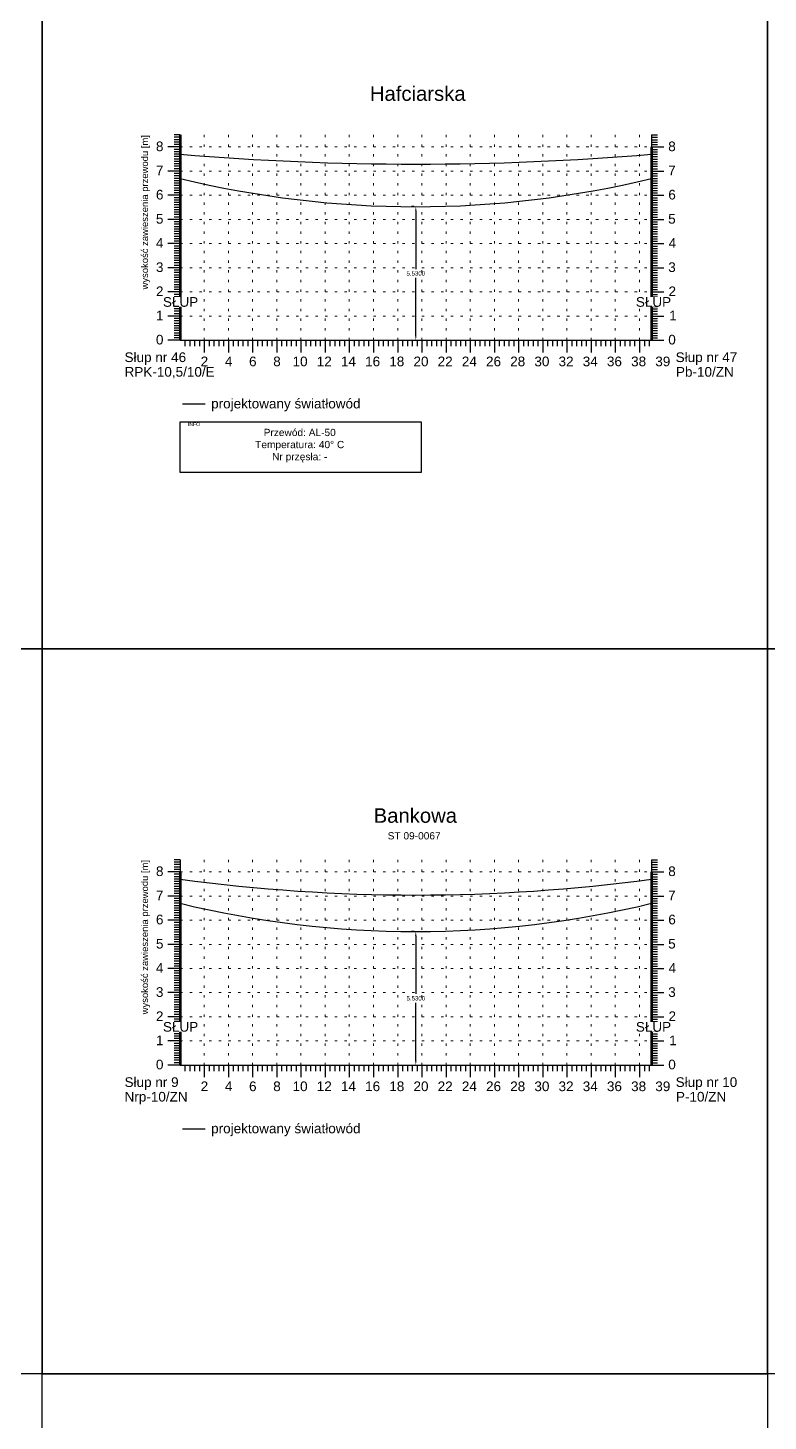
# Model space of a CAD drawing. Header units: metres. Extents: x -155 to 1812, y 681 to 886.
# Drawn here: x 834 to 864.6, y 768.6 to 826.2 of the extents above; entities that cross this region are included whole.
import ezdxf

# ---------------------------------------------------------------- set-up
doc = ezdxf.new("R2010")
doc.units = ezdxf.units.M
doc.header["$MEASUREMENT"] = 0
doc.linetypes.add('ACAD_ISO07W100', pattern=[3, 0, -3])
doc.styles.get("Standard").update_dxf_attribs({"font": 'arial.ttf'})
doc.dimstyles.get("Standard").update_dxf_attribs({"dimtxt": 0.18, "dimasz": 0.18, "dimexe": 0.18, "dimexo": 0.0625, "dimgap": 0.09, "dimtad": 0, "dimtih": 1, "dimtoh": 1, "dimdec": 4, "dimzin": 0, "dimdsep": 46, "dimtxsty": 'Standard', "dimcen": 0.09, "dimadec": 0, "dimazin": 0, "dimtfac": 1, "dimtdec": 4, "dimtofl": 0, "dimtmove": 0, "dimatfit": 3, "dimfxl": 1, "dimtolj": 1, "dimtzin": 0, "dimarcsym": 0})

# ---------------------------------------------------------------- blocks, each defined once
blk = doc.blocks.new('*D337')
at = {"color": 0, "lineweight": -2}
for p, q in [((849.938, 818.828), (849.82, 818.828)), ((850, 818.648), (850, 816.245)), ((850, 813.478), (850, 815.881)), ((842.913, 813.298), (850.18, 813.298))]:
    blk.add_line(p, q, dxfattribs=at)
at = {"color": 0}
for points in [[(850.03, 818.648), (849.97, 818.648), (850, 818.828)], [(849.97, 813.478), (850.03, 813.478), (850, 813.298)]]:
    blk.add_solid(points, dxfattribs=at)
at = {"layer": 'Defpoints', "color": 0}
for p in [(850, 818.828), (842.85, 813.298), (850, 813.298)]:
    blk.add_point(p, dxfattribs=at)
at = {"color": 0, "lineweight": 25, "insert": (850, 816.063), "char_height": 0.18, "attachment_point": 5}
blk.add_mtext('\\A1;5.5300', dxfattribs=at)
blk = doc.blocks.new('*D341')
at = {"color": 0, "lineweight": -2}
for p, q in [((849.938, 788.828), (849.82, 788.828)), ((850, 788.648), (850, 786.245)), ((850, 783.478), (850, 785.881)), ((842.913, 783.298), (850.18, 783.298))]:
    blk.add_line(p, q, dxfattribs=at)
at = {"color": 0}
for points in [[(850.03, 788.648), (849.97, 788.648), (850, 788.828)], [(849.97, 783.478), (850.03, 783.478), (850, 783.298)]]:
    blk.add_solid(points, dxfattribs=at)
at = {"layer": 'Defpoints', "color": 0}
for p in [(850, 788.828), (842.85, 783.298), (850, 783.298)]:
    blk.add_point(p, dxfattribs=at)
at = {"color": 0, "lineweight": 25, "insert": (850, 786.063), "char_height": 0.18, "attachment_point": 5}
blk.add_mtext('\\A1;5.5300', dxfattribs=at)

msp = doc.modelspace()

# ---------------------------------------------------------------- linework, layer by layer
for p, q in [((840.25039, 821.79803), (840.00039, 821.79803)), ((840.25039, 821.69803), (840.00039, 821.69803)), ((840.25039, 821.79803), (840.25039, 813.29803)), ((859.75039, 821.79803), (859.75039, 813.29803)), ((859.75039, 821.79803), (860.00039, 821.79803)), ((859.75039, 821.69803), (860.00039, 821.69803)), ((840.25039, 821.29803), (839.75039, 821.29803)), ((840.25039, 821.29803), (839.75039, 821.29803)), ((840.25039, 821.59803), (840.00039, 821.59803)), ((840.25039, 821.49803), (840.00039, 821.49803)), ((840.25039, 821.39803), (840.00039, 821.39803)), ((840.25039, 821.19803), (840.00039, 821.19803)), ((859.75039, 821.59803), (860.00039, 821.59803)), ((859.75039, 821.49803), (860.00039, 821.49803)), ((859.75039, 821.39803), (860.00039, 821.39803)), ((859.75039, 821.29803), (860.25039, 821.29803)), ((859.75039, 821.29803), (860.25039, 821.29803)), ((859.75039, 821.19803), (860.00039, 821.19803)), ((840.25039, 821.09803), (840.00039, 821.09803)), ((840.25039, 820.99803), (840.00039, 820.99803)), ((840.25039, 820.89803), (840.00039, 820.89803)), ((840.25039, 820.79803), (840.00039, 820.79803)), ((840.25039, 820.69803), (840.00039, 820.69803)), ((840.25039, 820.59803), (840.00039, 820.59803)), ((859.75039, 821.09803), (860.00039, 821.09803)), ((859.75039, 820.99803), (860.00039, 820.99803)), ((859.75039, 820.89803), (860.00039, 820.89803)), ((859.75039, 820.79803), (860.00039, 820.79803)), ((859.75039, 820.69803), (860.00039, 820.69803)), ((859.75039, 820.59803), (860.00039, 820.59803)), ((840.25039, 820.29803), (839.75039, 820.29803)), ((840.25039, 820.29803), (839.75039, 820.29803)), ((840.25039, 820.49803), (840.00039, 820.49803)), ((840.25039, 820.39803), (840.00039, 820.39803)), ((840.25039, 820.19803), (840.00039, 820.19803)), ((840.25039, 820.09803), (840.00039, 820.09803)), ((840.25039, 819.99803), (840.00039, 819.99803)), ((859.75039, 820.49803), (860.00039, 820.49803)), ((859.75039, 820.39803), (860.00039, 820.39803)), ((859.75039, 820.29803), (860.25039, 820.29803)), ((859.75039, 820.29803), (860.25039, 820.29803)), ((859.75039, 820.19803), (860.00039, 820.19803)), ((859.75039, 820.09803), (860.00039, 820.09803)), ((859.75039, 819.99803), (860.00039, 819.99803)), ((840.25039, 819.89803), (840.00039, 819.89803)), ((840.25039, 819.79803), (840.00039, 819.79803)), ((840.25039, 819.69803), (840.00039, 819.69803)), ((840.25039, 819.59803), (840.00039, 819.59803)), ((840.25039, 819.49803), (840.00039, 819.49803)), ((840.25039, 819.39803), (840.00039, 819.39803)), ((859.75039, 819.89803), (860.00039, 819.89803)), ((859.75039, 819.79803), (860.00039, 819.79803)), ((859.75039, 819.69803), (860.00039, 819.69803)), ((859.75039, 819.59803), (860.00039, 819.59803)), ((859.75039, 819.49803), (860.00039, 819.49803)), ((859.75039, 819.39803), (860.00039, 819.39803)), ((840.25039, 819.29803), (839.75039, 819.29803)), ((840.25039, 819.29803), (839.75039, 819.29803)), ((840.25039, 819.19803), (840.00039, 819.19803)), ((840.25039, 819.09803), (840.00039, 819.09803)), ((840.25039, 818.99803), (840.00039, 818.99803)), ((840.25039, 818.89803), (840.00039, 818.89803)), ((859.75039, 819.29803), (860.25039, 819.29803)), ((859.75039, 819.29803), (860.25039, 819.29803)), ((859.75039, 819.19803), (860.00039, 819.19803)), ((859.75039, 819.09803), (860.00039, 819.09803)), ((859.75039, 818.99803), (860.00039, 818.99803)), ((859.75039, 818.89803), (860.00039, 818.89803)), ((840.25039, 818.29803), (839.75039, 818.29803)), ((840.25039, 818.29803), (839.75039, 818.29803)), ((840.25039, 818.79803), (840.00039, 818.79803)), ((840.25039, 818.69803), (840.00039, 818.69803)), ((840.25039, 818.59803), (840.00039, 818.59803)), ((840.25039, 818.49803), (840.00039, 818.49803)), ((840.25039, 818.39803), (840.00039, 818.39803)), ((859.75039, 818.79803), (860.00039, 818.79803)), ((859.75039, 818.69803), (860.00039, 818.69803)), ((859.75039, 818.59803), (860.00039, 818.59803)), ((859.75039, 818.49803), (860.00039, 818.49803)), ((859.75039, 818.39803), (860.00039, 818.39803)), ((859.75039, 818.29803), (860.25039, 818.29803)), ((859.75039, 818.29803), (860.25039, 818.29803)), ((840.25039, 818.19803), (840.00039, 818.19803)), ((840.25039, 818.09803), (840.00039, 818.09803)), ((840.25039, 817.99803), (840.00039, 817.99803)), ((840.25039, 817.89803), (840.00039, 817.89803)), ((840.25039, 817.79803), (840.00039, 817.79803)), ((840.25039, 817.69803), (840.00039, 817.69803)), ((859.75039, 818.19803), (860.00039, 818.19803)), ((859.75039, 818.09803), (860.00039, 818.09803)), ((859.75039, 817.99803), (860.00039, 817.99803)), ((859.75039, 817.89803), (860.00039, 817.89803)), ((859.75039, 817.79803), (860.00039, 817.79803)), ((859.75039, 817.69803), (860.00039, 817.69803)), ((840.25039, 817.29803), (839.75039, 817.29803)), ((840.25039, 817.29803), (839.75039, 817.29803)), ((840.25039, 817.59803), (840.00039, 817.59803)), ((840.25039, 817.49803), (840.00039, 817.49803)), ((840.25039, 817.39803), (840.00039, 817.39803)), ((840.25039, 817.19803), (840.00039, 817.19803)), ((840.25039, 817.09803), (840.00039, 817.09803)), ((859.75039, 817.59803), (860.00039, 817.59803)), ((859.75039, 817.49803), (860.00039, 817.49803)), ((859.75039, 817.39803), (860.00039, 817.39803)), ((859.75039, 817.29803), (860.25039, 817.29803)), ((859.75039, 817.29803), (860.25039, 817.29803)), ((859.75039, 817.19803), (860.00039, 817.19803)), ((859.75039, 817.09803), (860.00039, 817.09803)), ((840.25039, 816.99803), (840.00039, 816.99803)), ((840.25039, 816.89803), (840.00039, 816.89803)), ((840.25039, 816.79803), (840.00039, 816.79803)), ((840.25039, 816.69803), (840.00039, 816.69803)), ((840.25039, 816.59803), (840.00039, 816.59803)), ((840.25039, 816.49803), (840.00039, 816.49803)), ((859.75039, 816.99803), (860.00039, 816.99803)), ((859.75039, 816.89803), (860.00039, 816.89803)), ((859.75039, 816.79803), (860.00039, 816.79803)), ((859.75039, 816.69803), (860.00039, 816.69803)), ((859.75039, 816.59803), (860.00039, 816.59803)), ((859.75039, 816.49803), (860.00039, 816.49803)), ((840.25039, 816.29803), (839.75039, 816.29803)), ((840.25039, 816.29803), (839.75039, 816.29803)), ((840.25039, 816.39803), (840.00039, 816.39803)), ((840.25039, 816.19803), (840.00039, 816.19803)), ((840.25039, 816.09803), (840.00039, 816.09803)), ((840.25039, 815.99803), (840.00039, 815.99803)), ((859.75039, 816.39803), (860.00039, 816.39803)), ((859.75039, 816.29803), (860.25039, 816.29803)), ((859.75039, 816.29803), (860.25039, 816.29803)), ((859.75039, 816.19803), (860.00039, 816.19803)), ((859.75039, 816.09803), (860.00039, 816.09803)), ((859.75039, 815.99803), (860.00039, 815.99803)), ((840.25039, 815.89803), (840.00039, 815.89803)), ((840.25039, 815.79803), (840.00039, 815.79803)), ((840.25039, 815.69803), (840.00039, 815.69803)), ((840.25039, 815.59803), (840.00039, 815.59803)), ((840.25039, 815.49803), (840.00039, 815.49803)), ((840.25039, 815.39803), (840.00039, 815.39803)), ((859.75039, 815.89803), (860.00039, 815.89803)), ((859.75039, 815.79803), (860.00039, 815.79803)), ((859.75039, 815.69803), (860.00039, 815.69803)), ((859.75039, 815.59803), (860.00039, 815.59803)), ((859.75039, 815.49803), (860.00039, 815.49803)), ((859.75039, 815.39803), (860.00039, 815.39803)), ((840.25039, 815.29803), (839.75039, 815.29803)), ((840.25039, 815.29803), (839.75039, 815.29803)), ((840.25039, 815.19803), (840.00039, 815.19803)), ((840.25039, 815.09803), (840.00039, 815.09803)), ((840.25039, 814.99803), (840.00039, 814.99803)), ((840.25039, 814.89803), (840.00039, 814.89803)), ((840.25039, 814.79803), (840.00039, 814.79803)), ((859.75039, 815.29803), (860.25039, 815.29803)), ((859.75039, 815.29803), (860.25039, 815.29803)), ((859.75039, 815.19803), (860.00039, 815.19803)), ((859.75039, 815.09803), (860.00039, 815.09803)), ((859.75039, 814.99803), (860.00039, 814.99803)), ((859.75039, 814.89803), (860.00039, 814.89803)), ((859.75039, 814.79803), (860.00039, 814.79803)), ((840.25039, 814.29803), (839.75039, 814.29803)), ((840.25039, 814.29803), (839.75039, 814.29803)), ((840.25039, 814.69803), (840.00039, 814.69803)), ((840.25039, 814.59803), (840.00039, 814.59803)), ((840.25039, 814.49803), (840.00039, 814.49803)), ((840.25039, 814.39803), (840.00039, 814.39803)), ((840.25039, 814.19803), (840.00039, 814.19803)), ((859.75039, 814.69803), (860.00039, 814.69803)), ((859.75039, 814.59803), (860.00039, 814.59803)), ((859.75039, 814.49803), (860.00039, 814.49803)), ((859.75039, 814.39803), (860.00039, 814.39803)), ((859.75039, 814.29803), (860.25039, 814.29803)), ((859.75039, 814.29803), (860.25039, 814.29803)), ((859.75039, 814.19803), (860.00039, 814.19803)), ((840.25039, 814.09803), (840.00039, 814.09803)), ((840.25039, 813.99803), (840.00039, 813.99803)), ((840.25039, 813.89803), (840.00039, 813.89803)), ((840.25039, 813.79803), (840.00039, 813.79803)), ((840.25039, 813.69803), (840.00039, 813.69803)), ((859.75039, 814.09803), (860.00039, 814.09803)), ((859.75039, 813.99803), (860.00039, 813.99803)), ((859.75039, 813.89803), (860.00039, 813.89803)), ((859.75039, 813.79803), (860.00039, 813.79803)), ((859.75039, 813.69803), (860.00039, 813.69803)), ((840.25039, 813.29803), (839.75039, 813.29803)), ((840.25039, 813.59803), (840.00039, 813.59803)), ((840.25039, 813.49803), (840.00039, 813.49803)), ((840.25039, 813.39803), (840.00039, 813.39803)), ((840.25039, 813.29803), (840.00039, 813.29803)), ((840.25039, 813.29803), (859.75039, 813.29803)), ((840.45039, 813.29803), (840.45039, 813.04803)), ((840.65039, 813.29803), (840.65039, 813.04803)), ((840.85039, 813.29803), (840.85039, 813.04803)), ((841.05039, 813.29803), (841.05039, 813.04803)), ((841.25039, 813.29803), (841.25039, 812.79803)), ((841.45039, 813.29803), (841.45039, 813.04803)), ((841.65039, 813.29803), (841.65039, 813.04803)), ((841.85039, 813.29803), (841.85039, 813.04803)), ((842.05039, 813.29803), (842.05039, 813.04803)), ((842.25039, 813.29803), (842.25039, 812.79803)), ((842.45039, 813.29803), (842.45039, 813.04803)), ((842.65039, 813.29803), (842.65039, 813.04803)), ((842.85039, 813.29803), (842.85039, 813.04803)), ((843.05039, 813.29803), (843.05039, 813.04803)), ((843.25039, 813.29803), (843.25039, 812.79803)), ((843.45039, 813.29803), (843.45039, 813.04803)), ((843.65039, 813.29803), (843.65039, 813.04803)), ((843.85039, 813.29803), (843.85039, 813.04803)), ((844.05039, 813.29803), (844.05039, 813.04803)), ((844.25039, 813.29803), (844.25039, 812.79803)), ((844.45039, 813.29803), (844.45039, 813.04803)), ((844.65039, 813.29803), (844.65039, 813.04803)), ((844.85039, 813.29803), (844.85039, 813.04803)), ((845.05039, 813.29803), (845.05039, 813.04803)), ((845.25039, 813.29803), (845.25039, 812.79803)), ((845.45039, 813.29803), (845.45039, 813.04803)), ((845.65039, 813.29803), (845.65039, 813.04803)), ((845.85039, 813.29803), (845.85039, 813.04803)), ((846.05039, 813.29803), (846.05039, 813.04803)), ((846.25039, 813.29803), (846.25039, 812.79803)), ((846.45039, 813.29803), (846.45039, 813.04803)), ((846.65039, 813.29803), (846.65039, 813.04803)), ((846.85039, 813.29803), (846.85039, 813.04803)), ((847.05039, 813.29803), (847.05039, 813.04803)), ((847.25039, 813.29803), (847.25039, 812.79803)), ((847.45039, 813.29803), (847.45039, 813.04803)), ((847.65039, 813.29803), (847.65039, 813.04803)), ((847.85039, 813.29803), (847.85039, 813.04803)), ((848.05039, 813.29803), (848.05039, 813.04803)), ((848.25039, 813.29803), (848.25039, 812.79803)), ((848.45039, 813.29803), (848.45039, 813.04803)), ((848.65039, 813.29803), (848.65039, 813.04803)), ((848.85039, 813.29803), (848.85039, 813.04803)), ((849.05039, 813.29803), (849.05039, 813.04803)), ((849.25039, 813.29803), (849.25039, 812.79803)), ((849.45039, 813.29803), (849.45039, 813.04803)), ((849.65039, 813.29803), (849.65039, 813.04803)), ((849.85039, 813.29803), (849.85039, 813.04803)), ((850.05039, 813.29803), (850.05039, 813.04803)), ((850.25039, 813.29803), (850.25039, 812.79803)), ((850.45039, 813.29803), (850.45039, 813.04803)), ((850.65039, 813.29803), (850.65039, 813.04803)), ((850.85039, 813.29803), (850.85039, 813.04803)), ((851.05039, 813.29803), (851.05039, 813.04803)), ((851.25039, 813.29803), (851.25039, 812.79803)), ((851.45039, 813.29803), (851.45039, 813.04803)), ((851.65039, 813.29803), (851.65039, 813.04803)), ((851.85039, 813.29803), (851.85039, 813.04803)), ((852.05039, 813.29803), (852.05039, 813.04803)), ((852.25039, 813.29803), (852.25039, 812.79803)), ((852.45039, 813.29803), (852.45039, 813.04803)), ((852.65039, 813.29803), (852.65039, 813.04803)), ((852.85039, 813.29803), (852.85039, 813.04803)), ((853.05039, 813.29803), (853.05039, 813.04803)), ((853.25039, 813.29803), (853.25039, 812.79803)), ((853.45039, 813.29803), (853.45039, 813.04803)), ((853.65039, 813.29803), (853.65039, 813.04803)), ((853.85039, 813.29803), (853.85039, 813.04803)), ((854.05039, 813.29803), (854.05039, 813.04803)), ((854.25039, 813.29803), (854.25039, 812.79803)), ((854.45039, 813.29803), (854.45039, 813.04803)), ((854.65039, 813.29803), (854.65039, 813.04803)), ((854.85039, 813.29803), (854.85039, 813.04803)), ((855.05039, 813.29803), (855.05039, 813.04803)), ((855.25039, 813.29803), (855.25039, 812.79803)), ((855.45039, 813.29803), (855.45039, 813.04803)), ((855.65039, 813.29803), (855.65039, 813.04803)), ((855.85039, 813.29803), (855.85039, 813.04803)), ((856.05039, 813.29803), (856.05039, 813.04803)), ((856.25039, 813.29803), (856.25039, 812.79803)), ((856.45039, 813.29803), (856.45039, 813.04803)), ((856.65039, 813.29803), (856.65039, 813.04803)), ((856.85039, 813.29803), (856.85039, 813.04803)), ((857.05039, 813.29803), (857.05039, 813.04803)), ((857.25039, 813.29803), (857.25039, 812.79803)), ((857.45039, 813.29803), (857.45039, 813.04803)), ((857.65039, 813.29803), (857.65039, 813.04803)), ((857.85039, 813.29803), (857.85039, 813.04803)), ((858.05039, 813.29803), (858.05039, 813.04803)), ((858.25039, 813.29803), (858.25039, 812.79803)), ((858.45039, 813.29803), (858.45039, 813.04803)), ((858.65039, 813.29803), (858.65039, 813.04803)), ((858.85039, 813.29803), (858.85039, 813.04803)), ((859.05039, 813.29803), (859.05039, 813.04803)), ((859.25039, 813.29803), (859.25039, 812.79803)), ((859.45039, 813.29803), (859.45039, 813.04803)), ((859.65039, 813.29803), (859.65039, 813.04803)), ((859.75039, 813.59803), (860.00039, 813.59803)), ((859.75039, 813.49803), (860.00039, 813.49803)), ((859.75039, 813.39803), (860.00039, 813.39803)), ((859.75039, 813.29803), (860.25039, 813.29803)), ((859.75039, 813.29803), (860.00039, 813.29803)), ((840.25039, 791.79803), (840.00039, 791.79803)), ((840.25039, 791.79803), (840.25039, 783.29803)), ((859.75039, 791.79803), (859.75039, 783.29803)), ((859.75039, 791.79803), (860.00039, 791.79803)), ((840.25039, 791.29803), (839.75039, 791.29803)), ((840.25039, 791.29803), (839.75039, 791.29803)), ((840.25039, 791.69803), (840.00039, 791.69803)), ((840.25039, 791.59803), (840.00039, 791.59803)), ((840.25039, 791.49803), (840.00039, 791.49803)), ((840.25039, 791.39803), (840.00039, 791.39803)), ((840.25039, 791.19803), (840.00039, 791.19803)), ((859.75039, 791.69803), (860.00039, 791.69803)), ((859.75039, 791.59803), (860.00039, 791.59803)), ((859.75039, 791.49803), (860.00039, 791.49803)), ((859.75039, 791.39803), (860.00039, 791.39803)), ((859.75039, 791.29803), (860.25039, 791.29803)), ((859.75039, 791.29803), (860.25039, 791.29803)), ((859.75039, 791.19803), (860.00039, 791.19803)), ((840.25039, 791.09803), (840.00039, 791.09803)), ((840.25039, 790.99803), (840.00039, 790.99803)), ((840.25039, 790.89803), (840.00039, 790.89803)), ((840.25039, 790.79803), (840.00039, 790.79803)), ((840.25039, 790.69803), (840.00039, 790.69803)), ((840.25039, 790.59803), (840.00039, 790.59803)), ((859.75039, 791.09803), (860.00039, 791.09803)), ((859.75039, 790.99803), (860.00039, 790.99803)), ((859.75039, 790.89803), (860.00039, 790.89803)), ((859.75039, 790.79803), (860.00039, 790.79803)), ((859.75039, 790.69803), (860.00039, 790.69803)), ((859.75039, 790.59803), (860.00039, 790.59803)), ((840.25039, 790.29803), (839.75039, 790.29803)), ((840.25039, 790.29803), (839.75039, 790.29803)), ((840.25039, 790.49803), (840.00039, 790.49803)), ((840.25039, 790.39803), (840.00039, 790.39803)), ((840.25039, 790.19803), (840.00039, 790.19803)), ((840.25039, 790.09803), (840.00039, 790.09803)), ((840.25039, 789.99803), (840.00039, 789.99803)), ((859.75039, 790.49803), (860.00039, 790.49803)), ((859.75039, 790.39803), (860.00039, 790.39803)), ((859.75039, 790.29803), (860.25039, 790.29803)), ((859.75039, 790.29803), (860.25039, 790.29803)), ((859.75039, 790.19803), (860.00039, 790.19803)), ((859.75039, 790.09803), (860.00039, 790.09803)), ((859.75039, 789.99803), (860.00039, 789.99803)), ((840.25039, 789.89803), (840.00039, 789.89803)), ((840.25039, 789.79803), (840.00039, 789.79803)), ((840.25039, 789.69803), (840.00039, 789.69803)), ((840.25039, 789.59803), (840.00039, 789.59803)), ((840.25039, 789.49803), (840.00039, 789.49803)), ((840.25039, 789.39803), (840.00039, 789.39803)), ((859.75039, 789.89803), (860.00039, 789.89803)), ((859.75039, 789.79803), (860.00039, 789.79803)), ((859.75039, 789.69803), (860.00039, 789.69803)), ((859.75039, 789.59803), (860.00039, 789.59803)), ((859.75039, 789.49803), (860.00039, 789.49803)), ((859.75039, 789.39803), (860.00039, 789.39803)), ((840.25039, 789.29803), (839.75039, 789.29803)), ((840.25039, 789.29803), (839.75039, 789.29803)), ((840.25039, 789.19803), (840.00039, 789.19803)), ((840.25039, 789.09803), (840.00039, 789.09803)), ((840.25039, 788.99803), (840.00039, 788.99803)), ((840.25039, 788.89803), (840.00039, 788.89803)), ((859.75039, 789.29803), (860.25039, 789.29803)), ((859.75039, 789.29803), (860.25039, 789.29803)), ((859.75039, 789.19803), (860.00039, 789.19803)), ((859.75039, 789.09803), (860.00039, 789.09803)), ((859.75039, 788.99803), (860.00039, 788.99803)), ((859.75039, 788.89803), (860.00039, 788.89803)), ((840.25039, 788.29803), (839.75039, 788.29803)), ((840.25039, 788.29803), (839.75039, 788.29803)), ((840.25039, 788.79803), (840.00039, 788.79803)), ((840.25039, 788.69803), (840.00039, 788.69803)), ((840.25039, 788.59803), (840.00039, 788.59803)), ((840.25039, 788.49803), (840.00039, 788.49803)), ((840.25039, 788.39803), (840.00039, 788.39803)), ((859.75039, 788.79803), (860.00039, 788.79803)), ((859.75039, 788.69803), (860.00039, 788.69803)), ((859.75039, 788.59803), (860.00039, 788.59803)), ((859.75039, 788.49803), (860.00039, 788.49803)), ((859.75039, 788.39803), (860.00039, 788.39803)), ((859.75039, 788.29803), (860.25039, 788.29803)), ((859.75039, 788.29803), (860.25039, 788.29803)), ((840.25039, 788.19803), (840.00039, 788.19803)), ((840.25039, 788.09803), (840.00039, 788.09803)), ((840.25039, 787.99803), (840.00039, 787.99803)), ((840.25039, 787.89803), (840.00039, 787.89803)), ((840.25039, 787.79803), (840.00039, 787.79803)), ((840.25039, 787.69803), (840.00039, 787.69803)), ((859.75039, 788.19803), (860.00039, 788.19803)), ((859.75039, 788.09803), (860.00039, 788.09803)), ((859.75039, 787.99803), (860.00039, 787.99803)), ((859.75039, 787.89803), (860.00039, 787.89803)), ((859.75039, 787.79803), (860.00039, 787.79803)), ((859.75039, 787.69803), (860.00039, 787.69803)), ((840.25039, 787.29803), (839.75039, 787.29803)), ((840.25039, 787.29803), (839.75039, 787.29803)), ((840.25039, 787.59803), (840.00039, 787.59803)), ((840.25039, 787.49803), (840.00039, 787.49803)), ((840.25039, 787.39803), (840.00039, 787.39803)), ((840.25039, 787.19803), (840.00039, 787.19803)), ((840.25039, 787.09803), (840.00039, 787.09803)), ((859.75039, 787.59803), (860.00039, 787.59803)), ((859.75039, 787.49803), (860.00039, 787.49803)), ((859.75039, 787.39803), (860.00039, 787.39803)), ((859.75039, 787.29803), (860.25039, 787.29803)), ((859.75039, 787.29803), (860.25039, 787.29803)), ((859.75039, 787.19803), (860.00039, 787.19803)), ((859.75039, 787.09803), (860.00039, 787.09803)), ((840.25039, 786.99803), (840.00039, 786.99803)), ((840.25039, 786.89803), (840.00039, 786.89803)), ((840.25039, 786.79803), (840.00039, 786.79803)), ((840.25039, 786.69803), (840.00039, 786.69803)), ((840.25039, 786.59803), (840.00039, 786.59803)), ((859.75039, 786.99803), (860.00039, 786.99803)), ((859.75039, 786.89803), (860.00039, 786.89803)), ((859.75039, 786.79803), (860.00039, 786.79803)), ((859.75039, 786.69803), (860.00039, 786.69803)), ((859.75039, 786.59803), (860.00039, 786.59803)), ((840.25039, 786.29803), (839.75039, 786.29803)), ((840.25039, 786.29803), (839.75039, 786.29803)), ((840.25039, 786.49803), (840.00039, 786.49803)), ((840.25039, 786.39803), (840.00039, 786.39803)), ((840.25039, 786.19803), (840.00039, 786.19803)), ((840.25039, 786.09803), (840.00039, 786.09803)), ((840.25039, 785.99803), (840.00039, 785.99803)), ((859.75039, 786.49803), (860.00039, 786.49803)), ((859.75039, 786.39803), (860.00039, 786.39803)), ((859.75039, 786.29803), (860.25039, 786.29803)), ((859.75039, 786.29803), (860.25039, 786.29803)), ((859.75039, 786.19803), (860.00039, 786.19803)), ((859.75039, 786.09803), (860.00039, 786.09803)), ((859.75039, 785.99803), (860.00039, 785.99803)), ((840.25039, 785.89803), (840.00039, 785.89803)), ((840.25039, 785.79803), (840.00039, 785.79803)), ((840.25039, 785.69803), (840.00039, 785.69803)), ((840.25039, 785.59803), (840.00039, 785.59803)), ((840.25039, 785.49803), (840.00039, 785.49803)), ((840.25039, 785.39803), (840.00039, 785.39803)), ((859.75039, 785.89803), (860.00039, 785.89803)), ((859.75039, 785.79803), (860.00039, 785.79803)), ((859.75039, 785.69803), (860.00039, 785.69803)), ((859.75039, 785.59803), (860.00039, 785.59803)), ((859.75039, 785.49803), (860.00039, 785.49803)), ((859.75039, 785.39803), (860.00039, 785.39803)), ((840.25039, 785.29803), (839.75039, 785.29803)), ((840.25039, 785.29803), (839.75039, 785.29803)), ((840.25039, 785.19803), (840.00039, 785.19803)), ((840.25039, 785.09803), (840.00039, 785.09803)), ((840.25039, 784.99803), (840.00039, 784.99803)), ((840.25039, 784.89803), (840.00039, 784.89803)), ((840.25039, 784.79803), (840.00039, 784.79803)), ((859.75039, 785.29803), (860.25039, 785.29803)), ((859.75039, 785.29803), (860.25039, 785.29803)), ((859.75039, 785.19803), (860.00039, 785.19803)), ((859.75039, 785.09803), (860.00039, 785.09803)), ((859.75039, 784.99803), (860.00039, 784.99803)), ((859.75039, 784.89803), (860.00039, 784.89803)), ((859.75039, 784.79803), (860.00039, 784.79803)), ((840.25039, 784.29803), (839.75039, 784.29803)), ((840.25039, 784.29803), (839.75039, 784.29803)), ((840.25039, 784.69803), (840.00039, 784.69803)), ((840.25039, 784.59803), (840.00039, 784.59803)), ((840.25039, 784.49803), (840.00039, 784.49803)), ((840.25039, 784.39803), (840.00039, 784.39803)), ((859.75039, 784.69803), (860.00039, 784.69803)), ((859.75039, 784.59803), (860.00039, 784.59803)), ((859.75039, 784.49803), (860.00039, 784.49803)), ((859.75039, 784.39803), (860.00039, 784.39803)), ((859.75039, 784.29803), (860.25039, 784.29803)), ((859.75039, 784.29803), (860.25039, 784.29803)), ((840.25039, 784.19803), (840.00039, 784.19803)), ((840.25039, 784.09803), (840.00039, 784.09803)), ((840.25039, 783.99803), (840.00039, 783.99803)), ((840.25039, 783.89803), (840.00039, 783.89803)), ((840.25039, 783.79803), (840.00039, 783.79803)), ((840.25039, 783.69803), (840.00039, 783.69803)), ((859.75039, 784.19803), (860.00039, 784.19803)), ((859.75039, 784.09803), (860.00039, 784.09803)), ((859.75039, 783.99803), (860.00039, 783.99803)), ((859.75039, 783.89803), (860.00039, 783.89803)), ((859.75039, 783.79803), (860.00039, 783.79803)), ((859.75039, 783.69803), (860.00039, 783.69803)), ((840.25039, 783.29803), (839.75039, 783.29803)), ((840.25039, 783.59803), (840.00039, 783.59803)), ((840.25039, 783.49803), (840.00039, 783.49803)), ((840.25039, 783.39803), (840.00039, 783.39803)), ((840.25039, 783.29803), (840.00039, 783.29803)), ((840.25039, 783.29803), (859.75039, 783.29803)), ((840.45039, 783.29803), (840.45039, 783.04803)), ((840.65039, 783.29803), (840.65039, 783.04803)), ((840.85039, 783.29803), (840.85039, 783.04803)), ((841.05039, 783.29803), (841.05039, 783.04803)), ((841.25039, 783.29803), (841.25039, 782.79803)), ((841.45039, 783.29803), (841.45039, 783.04803)), ((841.65039, 783.29803), (841.65039, 783.04803)), ((841.85039, 783.29803), (841.85039, 783.04803)), ((842.05039, 783.29803), (842.05039, 783.04803)), ((842.25039, 783.29803), (842.25039, 782.79803)), ((842.45039, 783.29803), (842.45039, 783.04803)), ((842.65039, 783.29803), (842.65039, 783.04803)), ((842.85039, 783.29803), (842.85039, 783.04803)), ((843.05039, 783.29803), (843.05039, 783.04803)), ((843.25039, 783.29803), (843.25039, 782.79803)), ((843.45039, 783.29803), (843.45039, 783.04803)), ((843.65039, 783.29803), (843.65039, 783.04803)), ((843.85039, 783.29803), (843.85039, 783.04803)), ((844.05039, 783.29803), (844.05039, 783.04803)), ((844.25039, 783.29803), (844.25039, 782.79803)), ((844.45039, 783.29803), (844.45039, 783.04803)), ((844.65039, 783.29803), (844.65039, 783.04803)), ((844.85039, 783.29803), (844.85039, 783.04803)), ((845.05039, 783.29803), (845.05039, 783.04803)), ((845.25039, 783.29803), (845.25039, 782.79803)), ((845.45039, 783.29803), (845.45039, 783.04803)), ((845.65039, 783.29803), (845.65039, 783.04803)), ((845.85039, 783.29803), (845.85039, 783.04803)), ((846.05039, 783.29803), (846.05039, 783.04803)), ((846.25039, 783.29803), (846.25039, 782.79803)), ((846.45039, 783.29803), (846.45039, 783.04803)), ((846.65039, 783.29803), (846.65039, 783.04803)), ((846.85039, 783.29803), (846.85039, 783.04803)), ((847.05039, 783.29803), (847.05039, 783.04803)), ((847.25039, 783.29803), (847.25039, 782.79803)), ((847.45039, 783.29803), (847.45039, 783.04803)), ((847.65039, 783.29803), (847.65039, 783.04803)), ((847.85039, 783.29803), (847.85039, 783.04803)), ((848.05039, 783.29803), (848.05039, 783.04803)), ((848.25039, 783.29803), (848.25039, 782.79803)), ((848.45039, 783.29803), (848.45039, 783.04803)), ((848.65039, 783.29803), (848.65039, 783.04803)), ((848.85039, 783.29803), (848.85039, 783.04803)), ((849.05039, 783.29803), (849.05039, 783.04803)), ((849.25039, 783.29803), (849.25039, 782.79803)), ((849.45039, 783.29803), (849.45039, 783.04803)), ((849.65039, 783.29803), (849.65039, 783.04803)), ((849.85039, 783.29803), (849.85039, 783.04803)), ((850.05039, 783.29803), (850.05039, 783.04803)), ((850.25039, 783.29803), (850.25039, 782.79803)), ((850.45039, 783.29803), (850.45039, 783.04803)), ((850.65039, 783.29803), (850.65039, 783.04803)), ((850.85039, 783.29803), (850.85039, 783.04803)), ((851.05039, 783.29803), (851.05039, 783.04803)), ((851.25039, 783.29803), (851.25039, 782.79803)), ((851.45039, 783.29803), (851.45039, 783.04803)), ((851.65039, 783.29803), (851.65039, 783.04803)), ((851.85039, 783.29803), (851.85039, 783.04803)), ((852.05039, 783.29803), (852.05039, 783.04803)), ((852.25039, 783.29803), (852.25039, 782.79803)), ((852.45039, 783.29803), (852.45039, 783.04803)), ((852.65039, 783.29803), (852.65039, 783.04803)), ((852.85039, 783.29803), (852.85039, 783.04803)), ((853.05039, 783.29803), (853.05039, 783.04803)), ((853.25039, 783.29803), (853.25039, 782.79803)), ((853.45039, 783.29803), (853.45039, 783.04803)), ((853.65039, 783.29803), (853.65039, 783.04803)), ((853.85039, 783.29803), (853.85039, 783.04803)), ((854.05039, 783.29803), (854.05039, 783.04803)), ((854.25039, 783.29803), (854.25039, 782.79803)), ((854.45039, 783.29803), (854.45039, 783.04803)), ((854.65039, 783.29803), (854.65039, 783.04803)), ((854.85039, 783.29803), (854.85039, 783.04803)), ((855.05039, 783.29803), (855.05039, 783.04803)), ((855.25039, 783.29803), (855.25039, 782.79803)), ((855.45039, 783.29803), (855.45039, 783.04803)), ((855.65039, 783.29803), (855.65039, 783.04803)), ((855.85039, 783.29803), (855.85039, 783.04803)), ((856.05039, 783.29803), (856.05039, 783.04803)), ((856.25039, 783.29803), (856.25039, 782.79803)), ((856.45039, 783.29803), (856.45039, 783.04803)), ((856.65039, 783.29803), (856.65039, 783.04803)), ((856.85039, 783.29803), (856.85039, 783.04803)), ((857.05039, 783.29803), (857.05039, 783.04803)), ((857.25039, 783.29803), (857.25039, 782.79803)), ((857.45039, 783.29803), (857.45039, 783.04803)), ((857.65039, 783.29803), (857.65039, 783.04803)), ((857.85039, 783.29803), (857.85039, 783.04803)), ((858.05039, 783.29803), (858.05039, 783.04803)), ((858.25039, 783.29803), (858.25039, 782.79803)), ((858.45039, 783.29803), (858.45039, 783.04803)), ((858.65039, 783.29803), (858.65039, 783.04803)), ((858.85039, 783.29803), (858.85039, 783.04803)), ((859.05039, 783.29803), (859.05039, 783.04803)), ((859.25039, 783.29803), (859.25039, 782.79803)), ((859.45039, 783.29803), (859.45039, 783.04803)), ((859.65039, 783.29803), (859.65039, 783.04803)), ((859.75039, 783.59803), (860.00039, 783.59803)), ((859.75039, 783.49803), (860.00039, 783.49803)), ((859.75039, 783.39803), (860.00039, 783.39803)), ((859.75039, 783.29803), (860.25039, 783.29803)), ((859.75039, 783.29803), (860.00039, 783.29803))]:
    msp.add_line(p, q)
at = {"lineweight": 100}
for p, q in [((840.25039, 821.79803), (840.25039, 813.29803)), ((859.75039, 821.29803), (859.75039, 813.29803)), ((840.25039, 791.29803), (840.25039, 783.29803)), ((859.75039, 791.29803), (859.75039, 783.29803))]:
    msp.add_line(p, q, dxfattribs=at)
at = {"linetype": 'ACAD_ISO07W100', "lineweight": 15, "ltscale": 0.1}
for p, q in [((841.25039, 813.29803), (841.25039, 821.79803)), ((842.25039, 813.29803), (842.25039, 821.79803)), ((843.25039, 813.29803), (843.25039, 821.79803)), ((844.25039, 813.29803), (844.25039, 821.79803)), ((845.25039, 813.29803), (845.25039, 821.79803)), ((846.25039, 813.29803), (846.25039, 821.79803)), ((847.25039, 813.29803), (847.25039, 821.79803)), ((848.25039, 813.29803), (848.25039, 821.79803)), ((849.25039, 813.29803), (849.25039, 821.79803)), ((850.25039, 813.29803), (850.25039, 821.79803)), ((851.25039, 813.29803), (851.25039, 821.79803)), ((852.25039, 813.29803), (852.25039, 821.79803)), ((853.25039, 813.29803), (853.25039, 821.79803)), ((854.25039, 813.29803), (854.25039, 821.79803)), ((855.25039, 813.29803), (855.25039, 821.79803)), ((856.25039, 813.29803), (856.25039, 821.79803)), ((857.25039, 813.29803), (857.25039, 821.79803)), ((858.25039, 813.29803), (858.25039, 821.79803)), ((859.25039, 813.29803), (859.25039, 821.79803)), ((859.75039, 813.29803), (859.75039, 821.79803)), ((840.25039, 821.29803), (859.75039, 821.29803)), ((840.25039, 820.29803), (859.75039, 820.29803)), ((840.25039, 819.29803), (859.75039, 819.29803)), ((840.25039, 818.29803), (859.75039, 818.29803)), ((840.25039, 817.29803), (859.75039, 817.29803)), ((840.25039, 816.29803), (859.75039, 816.29803)), ((840.25039, 815.29803), (859.75039, 815.29803)), ((840.25039, 814.29803), (859.75039, 814.29803)), ((840.25039, 813.29803), (859.75039, 813.29803)), ((841.25039, 783.29803), (841.25039, 791.79803)), ((842.25039, 783.29803), (842.25039, 791.79803)), ((843.25039, 783.29803), (843.25039, 791.79803)), ((844.25039, 783.29803), (844.25039, 791.79803)), ((845.25039, 783.29803), (845.25039, 791.79803)), ((846.25039, 783.29803), (846.25039, 791.79803)), ((847.25039, 783.29803), (847.25039, 791.79803)), ((848.25039, 783.29803), (848.25039, 791.79803)), ((849.25039, 783.29803), (849.25039, 791.79803)), ((850.25039, 783.29803), (850.25039, 791.79803)), ((851.25039, 783.29803), (851.25039, 791.79803)), ((852.25039, 783.29803), (852.25039, 791.79803)), ((853.25039, 783.29803), (853.25039, 791.79803)), ((854.25039, 783.29803), (854.25039, 791.79803)), ((855.25039, 783.29803), (855.25039, 791.79803)), ((856.25039, 783.29803), (856.25039, 791.79803)), ((857.25039, 783.29803), (857.25039, 791.79803)), ((858.25039, 783.29803), (858.25039, 791.79803)), ((859.25039, 783.29803), (859.25039, 791.79803)), ((859.75039, 783.29803), (859.75039, 791.79803)), ((840.25039, 791.29803), (859.75039, 791.29803)), ((840.25039, 790.29803), (859.75039, 790.29803)), ((840.25039, 789.29803), (859.75039, 789.29803)), ((840.25039, 788.29803), (859.75039, 788.29803)), ((840.25039, 787.29803), (859.75039, 787.29803)), ((840.25039, 786.29803), (859.75039, 786.29803)), ((840.25039, 785.29803), (859.75039, 785.29803)), ((840.25039, 784.29803), (859.75039, 784.29803)), ((840.25039, 783.29803), (859.75039, 783.29803))]:
    msp.add_line(p, q, dxfattribs=at)
at = {"lineweight": 25}
for p, q in [((859.25039, 813.29803), (859.75039, 813.29803)), ((840.25039, 809.92732), (850.22127, 809.92732)), ((840.25039, 807.82419), (840.25039, 809.92732)), ((850.22127, 809.92732), (850.22127, 807.82419)), ((850.22127, 807.82419), (840.25039, 807.82419)), ((859.25039, 783.29803), (859.75039, 783.29803))]:
    msp.add_line(p, q, dxfattribs=at)
at = {"color": 3, "lineweight": 25}
for p, q in [((840.35594, 810.66781), (841.28653, 810.66781)), ((840.35594, 780.66781), (841.28653, 780.66781))]:
    msp.add_line(p, q, dxfattribs=at)
at = {"lineweight": 25}
for points in [[(804.54271, 830.52182), (834.54271, 830.52182), (834.54271, 800.52182), (804.54271, 800.52182), (804.54271, 830.52182)], [(834.54271, 830.52182), (864.54271, 830.52182), (864.54271, 800.52182), (834.54271, 800.52182), (834.54271, 830.52182)], [(864.54271, 830.52182), (894.54271, 830.52182), (894.54271, 800.52182), (864.54271, 800.52182), (864.54271, 830.52182)], [(804.54271, 800.52182), (834.54271, 800.52182), (834.54271, 770.52182), (804.54271, 770.52182), (804.54271, 800.52182)], [(834.54271, 800.52182), (864.54271, 800.52182), (864.54271, 770.52182), (834.54271, 770.52182), (834.54271, 800.52182)], [(864.54271, 800.52182), (894.54271, 800.52182), (894.54271, 770.52182), (864.54271, 770.52182), (864.54271, 800.52182)], [(834.54271, 770.52182), (864.54271, 770.52182), (864.54271, 740.52182), (834.54271, 740.52182), (834.54271, 770.52182)]]:
    msp.add_lwpolyline(points, dxfattribs=at)
at = {"lineweight": 30}
for centre, radius, start, end in [((850.00039, 936.72291), 116.13488, 265.1841154, 274.8158846), ((850.00039, 862.68508), 72.34705, 262.2548486, 277.7451514)]:
    msp.add_arc(centre, radius, start, end, dxfattribs=at)
at = {"color": 3, "lineweight": 30}
for centre in [(850.00039, 859.93119), (850.00039, 829.93119)]:
    msp.add_arc(centre, 41.1062, 256.2792208, 283.7207792, dxfattribs=at)

# ---------------------------------------------------------------- texts
for s, height, p in [('Hafciarska', 0.6, (848.0999, 823.2073)), ('8', 0.4, (839.25313, 821.12394)), ('8', 0.4, (860.43878, 821.12394)), ('7', 0.4, (839.25313, 820.12394)), ('7', 0.4, (860.43578, 820.12394)), ('6', 0.4, (839.25313, 819.12394)), ('6', 0.4, (860.44151, 819.12394)), ('5', 0.4, (839.25313, 818.12394)), ('5', 0.4, (860.43605, 818.12394)), ('4', 0.4, (839.25313, 817.12394)), ('4', 0.4, (860.45679, 817.12394)), ('3', 0.4, (839.25313, 816.12394)), ('3', 0.4, (860.43878, 816.12394)), ('2', 0.4, (839.25313, 815.12394)), ('2', 0.4, (860.44996, 815.12394)), ('1', 0.4, (839.25313, 814.12394)), ('1', 0.4, (860.47861, 814.12394)), ('0', 0.4, (839.25313, 813.12394)), ('0', 0.4, (860.44041, 813.12394)), ('Słup nr 46', 0.4, (837.95514, 812.39612)), ('2', 0.4, (841.10357, 812.22235)), ('4', 0.4, (842.10357, 812.22235)), ('6', 0.4, (843.10357, 812.22235)), ('8', 0.4, (844.10357, 812.22235)), ('10', 0.4, (844.90357, 812.22235)), ('12', 0.4, (845.90357, 812.22235)), ('14', 0.4, (846.90357, 812.22235)), ('16', 0.4, (847.90357, 812.22235)), ('18', 0.4, (848.90357, 812.22235)), ('20', 0.4, (849.90357, 812.22235)), ('22', 0.4, (850.90357, 812.22235)), ('24', 0.4, (851.90357, 812.22235)), ('26', 0.4, (852.90357, 812.22235)), ('28', 0.4, (853.90357, 812.22235)), ('30', 0.4, (854.90357, 812.22235)), ('32', 0.4, (855.90357, 812.22235)), ('34', 0.4, (856.90357, 812.22235)), ('36', 0.4, (857.90357, 812.22235)), ('38', 0.4, (858.90357, 812.22235)), ('39', 0.4, (859.90357, 812.22235)), ('Słup nr 47', 0.4, (860.74591, 812.39612)), ('RPK-10,5/10/E', 0.4, (837.95514, 811.79123)), ('Pb-10/ZN', 0.4, (860.75708, 811.79123)), ('projektowany światłowód', 0.4, (841.53528, 810.47805)), ('Bankowa', 0.6, (848.25688, 793.32908)), ('ST 09-0067', 0.3, (848.83648, 792.64012)), ('8', 0.4, (839.25313, 791.12394)), ('8', 0.4, (860.43878, 791.12394)), ('7', 0.4, (839.25313, 790.12394)), ('7', 0.4, (860.43578, 790.12394)), ('6', 0.4, (839.25313, 789.12394)), ('6', 0.4, (860.44151, 789.12394)), ('5', 0.4, (839.25313, 788.12394)), ('5', 0.4, (860.43605, 788.12394)), ('4', 0.4, (839.25313, 787.12394)), ('4', 0.4, (860.45679, 787.12394)), ('3', 0.4, (839.25313, 786.12394)), ('3', 0.4, (860.43878, 786.12394)), ('2', 0.4, (839.25313, 785.12394)), ('2', 0.4, (860.44996, 785.12394)), ('1', 0.4, (839.25313, 784.12394)), ('1', 0.4, (860.47861, 784.12394)), ('0', 0.4, (839.25313, 783.12394)), ('0', 0.4, (860.44041, 783.12394)), ('Słup nr 9', 0.4, (837.95514, 782.39612)), ('2', 0.4, (841.10357, 782.22235)), ('4', 0.4, (842.10357, 782.22235)), ('6', 0.4, (843.10357, 782.22235)), ('8', 0.4, (844.10357, 782.22235)), ('10', 0.4, (844.90357, 782.22235)), ('12', 0.4, (845.90357, 782.22235)), ('14', 0.4, (846.90357, 782.22235)), ('16', 0.4, (847.90357, 782.22235)), ('18', 0.4, (848.90357, 782.22235)), ('20', 0.4, (849.90357, 782.22235)), ('22', 0.4, (850.90357, 782.22235)), ('24', 0.4, (851.90357, 782.22235)), ('26', 0.4, (852.90357, 782.22235)), ('28', 0.4, (853.90357, 782.22235)), ('30', 0.4, (854.90357, 782.22235)), ('32', 0.4, (855.90357, 782.22235)), ('34', 0.4, (856.90357, 782.22235)), ('36', 0.4, (857.90357, 782.22235)), ('38', 0.4, (858.90357, 782.22235)), ('39', 0.4, (859.90357, 782.22235)), ('Słup nr 10', 0.4, (860.74591, 782.39612)), ('Nrp-10/ZN', 0.4, (837.95514, 781.79123)), ('P-10/ZN', 0.4, (860.75708, 781.79123)), ('projektowany światłowód', 0.4, (841.53528, 780.47805))]:
    msp.add_text(s, height=height).set_placement(p)
at = {"lineweight": 25}
msp.add_text('INFO', height=0.15, dxfattribs=at).set_placement((840.57841, 809.74632))
at = {"lineweight": 25, "insert": (845.19952, 808.93738), "char_height": 0.3, "attachment_point": 5}
msp.add_mtext_dynamic_manual_height_columns('\\pxqc;Przewód: AL-50\\PTemperatura: 40%%D C\\PNr przęsła: - ', width=9.8982731, gutter_width=2, heights=[2.4489], dxfattribs=at)

# ---------------------------------------------------------------- dimensions: what is measured, and where the dimension line sits
at = {"lineweight": 25}
for base, p1, p2, picture, middle in [((850.00039, 813.29803), (850.00039, 818.82803), (842.85039, 813.29803), '*D337', (850.00039, 816.06303)), ((850.00039, 783.29803), (850.00039, 788.82803), (842.85039, 783.29803), '*D341', (850.00039, 786.06303))]:
    dim = msp.add_linear_dim(base=base, p1=p1, p2=p2, angle=90, dimstyle='Standard', dxfattribs=at)
    dim.commit()
    dim.dimension.update_dxf_attribs({"geometry": picture, "text_midpoint": middle})

# ---------------------------------------------------------------- next in the draw order: texts
at = {"lineweight": 18, "char_height": 0.28, "attachment_point": 1, "rotation": 90, "bg_fill": 3, "box_fill_scale": 1, "bg_fill_color": 256, "bg_fill_transparency": 0}
for insert in [(838.64762, 815.40014), (838.64762, 785.40014)]:
    msp.add_mtext_dynamic_manual_height_columns('wysokość zawieszenia przewodu [m]', width=9.2804774, gutter_width=2, heights=[-0.36385], dxfattribs=dict(at, insert=insert))
at = {"lineweight": 18, "char_height": 0.4, "attachment_point": 1, "bg_fill": 3, "box_fill_scale": 1, "bg_fill_color": 256, "bg_fill_transparency": 0}
for insert in [(839.54228, 815.08424), (859.09946, 815.08424), (839.54228, 785.08424), (859.09946, 785.08424)]:
    msp.add_mtext_dynamic_manual_height_columns('SŁUP', width=1.5368437, gutter_width=2, heights=[-0.41364], dxfattribs=dict(at, insert=insert))

doc.saveas('drawing.dxf')
